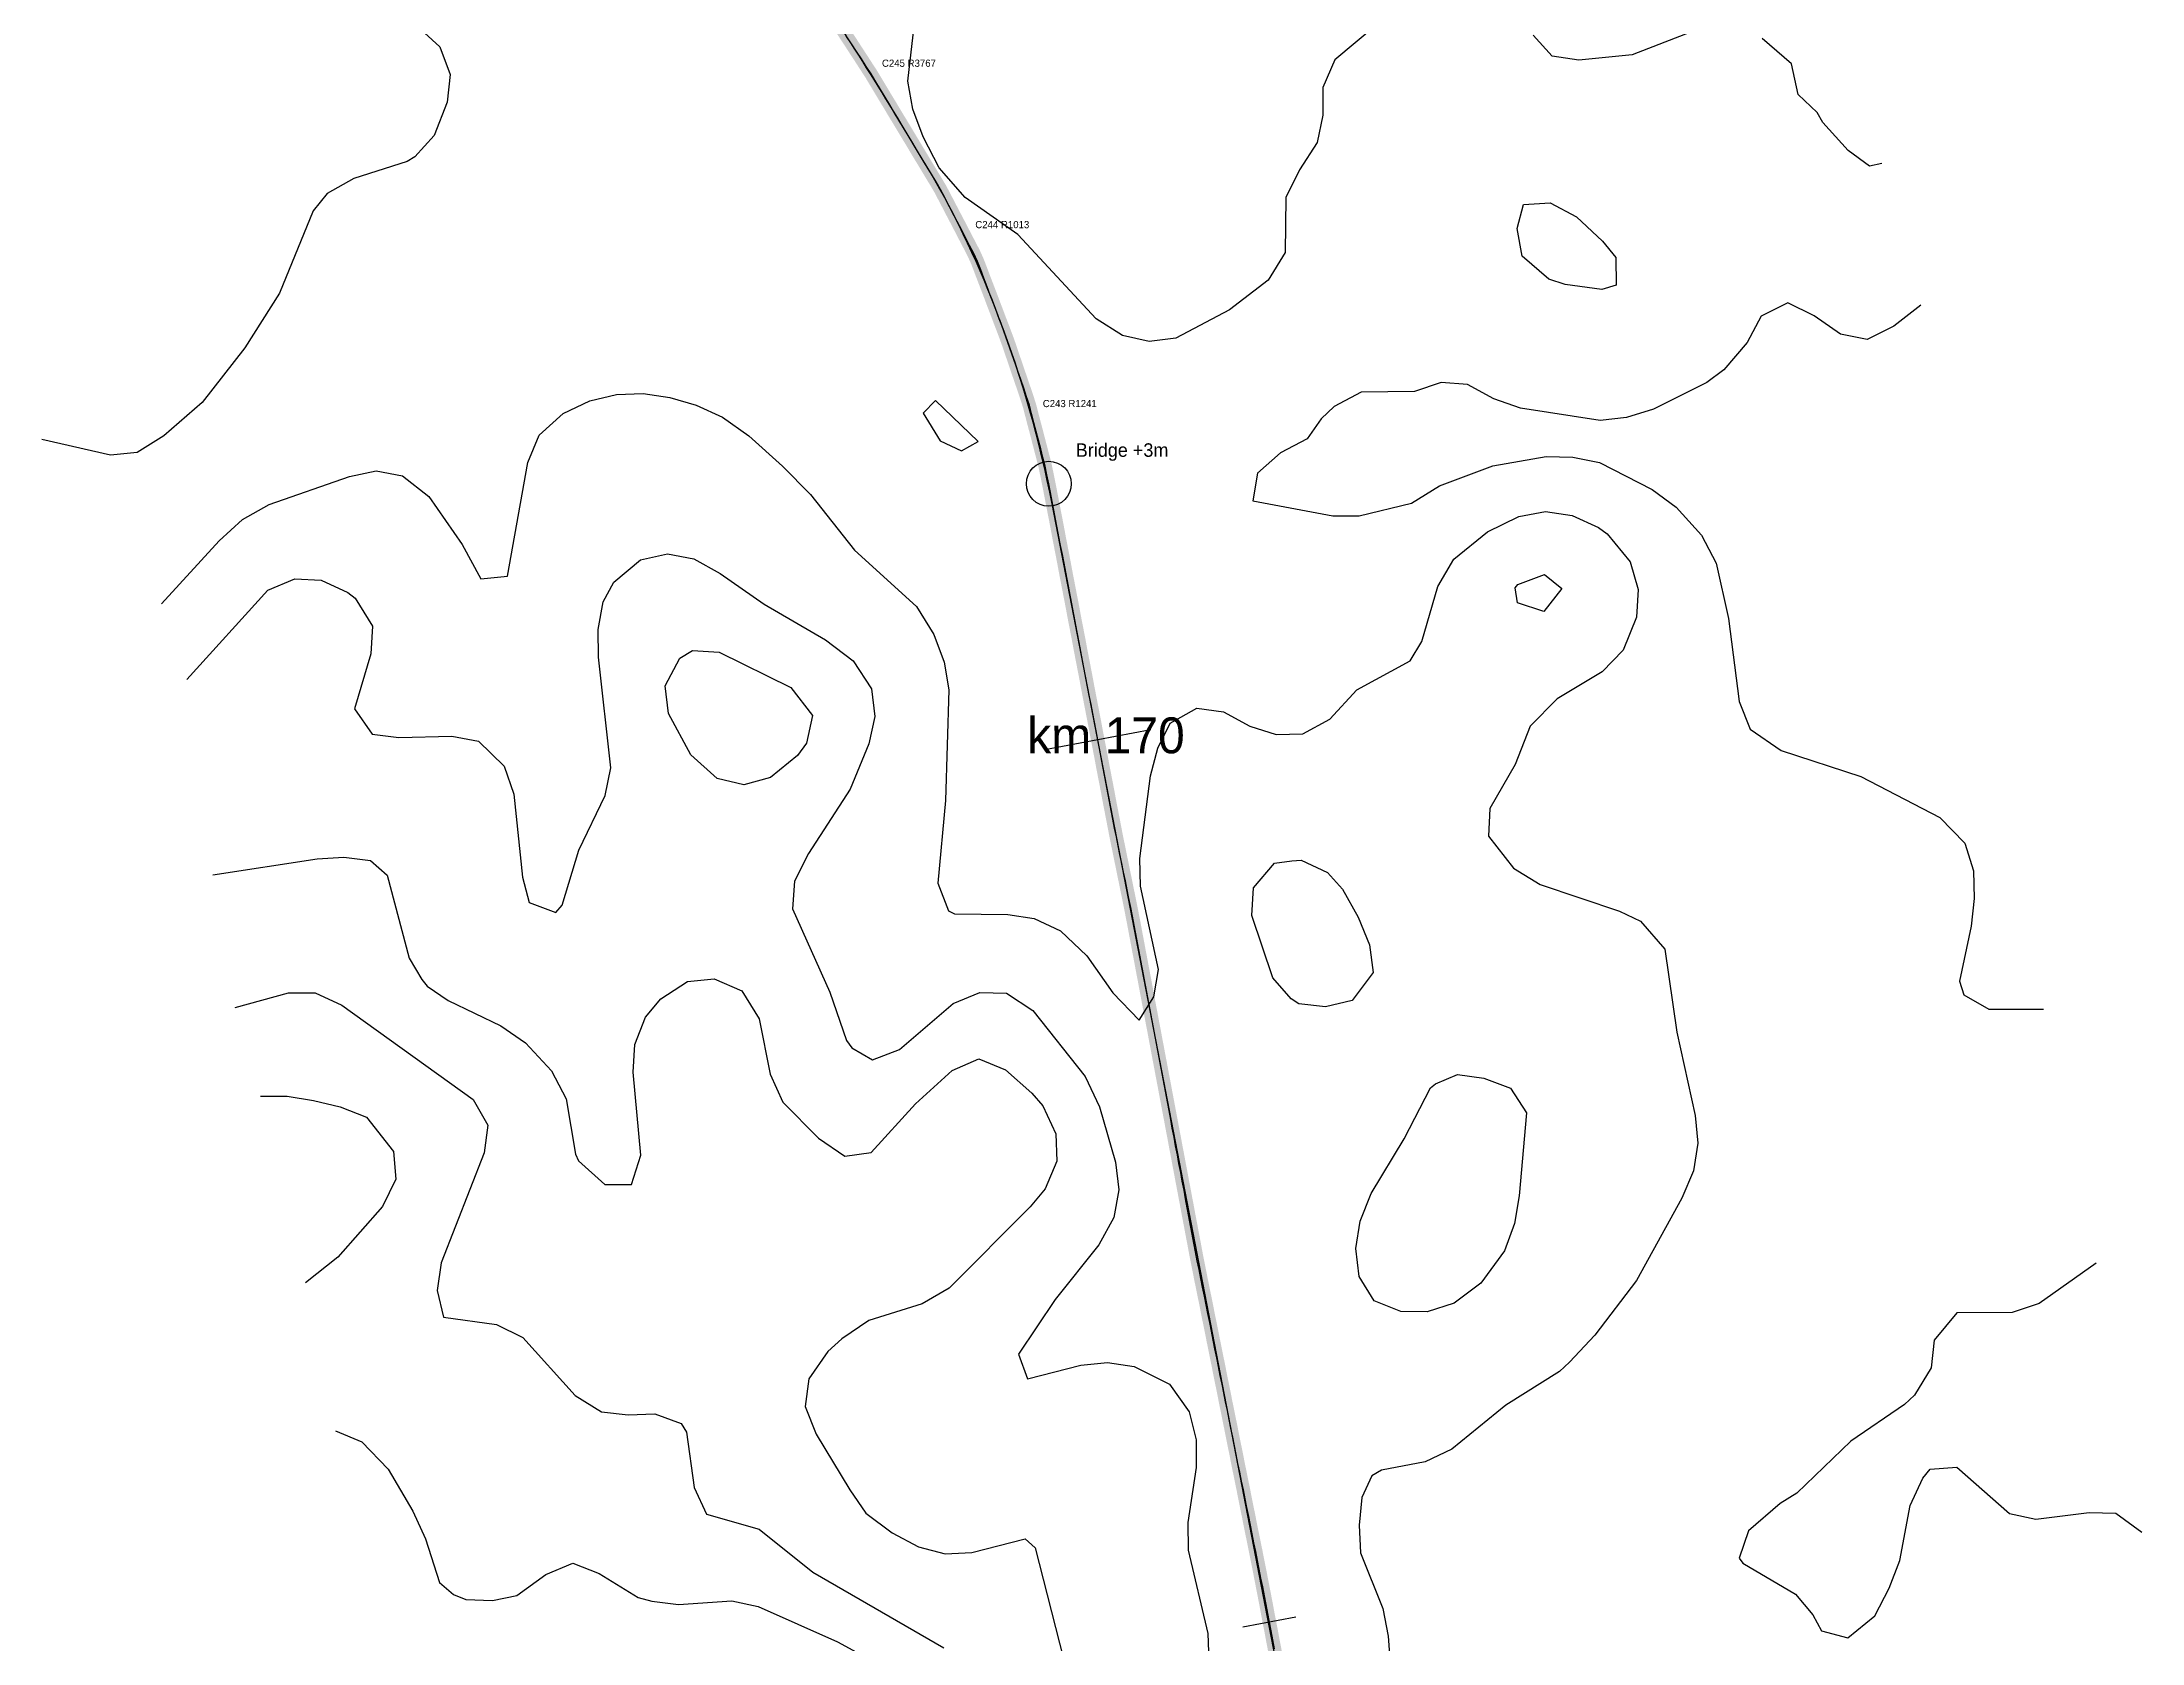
# Model space of a CAD drawing. Header units: metres. Extents: x 697254 to 930473, y 8023396 to 8227001.
# Drawn here: x 805231 to 807568, y 8112136 to 8113918 of the extents above; entities that cross this region are included whole.
import ezdxf

# ---------------------------------------------------------------- set-up
doc = ezdxf.new("R2010")
doc.units = ezdxf.units.M
for name, color, linetype in [('ALIGNMENT_FITTED', 4, 'Continuous'), ('CENTRELINE', 7, 'Continuous'), ('CHAINAGE', 7, 'Continuous'), ('CONTOUR_10M', 33, 'Continuous'), ('CONTOUR_INDEX_50M', 34, 'Continuous'), ('CURVE_LABELS', 4, 'Continuous'), ('GRADE_0-4', 3, 'Continuous'), ('PROFILE_FLAGS', 6, 'Continuous')]:
    doc.layers.add(name, color=color, linetype=linetype)

msp = doc.modelspace()

# ---------------------------------------------------------------- linework, layer by layer
at = {"layer": 'ALIGNMENT_FITTED'}
for p, q in [((806213.3, 8113783.4), (806187.2, 8113826.8)), ((806296.9, 8113608.5), (806292.1, 8113621.2)), ((806663.5, 8111811.8), (806355.2, 8113403.6))]:
    msp.add_line(p, q, dxfattribs=at)
for centre, radius, start, end in [((802958.8, 8111885.6), 3767.1, 31.018, 33.0012), ((805345.1, 8113261.4), 1013.1, 20.806, 31.018), ((805136.9, 8113167.7), 1241, 10.9599, 20.806)]:
    msp.add_arc(centre, radius, start, end, dxfattribs=at)
at = {"layer": 'CENTRELINE'}
msp.add_polyline3d([(806602.8, 8112129.2, 1127.1), (806600.9, 8112139, 1127.3), (806599.1, 8112148.9, 1127.2), (806597.2, 8112158.7, 1126.9), (806595.3, 8112168.5, 1126.7), (806593.5, 8112178.4, 1126.4), (806591.6, 8112188.2, 1126.1), (806589.7, 8112198, 1125.8), (806587.8, 8112207.8, 1125.6), (806585.9, 8112217.7, 1125.7), (806583.9, 8112227.5, 1125.7), (806582, 8112237.3, 1125.8), (806580, 8112247.1, 1125.8), (806578, 8112256.9, 1125.8), (806576, 8112266.7, 1125.7), (806574.1, 8112276.5, 1125.9), (806572.1, 8112286.3, 1126), (806570.1, 8112296.2, 1126.2), (806568.2, 8112306, 1126.4), (806566.2, 8112315.8, 1126.7), (806564.2, 8112325.6, 1127.1), (806562.2, 8112335.4, 1127.5), (806560.3, 8112345.2, 1127.7), (806558.3, 8112355, 1128), (806556.3, 8112364.8, 1128.1), (806554.4, 8112374.6, 1128.3), (806552.4, 8112384.5, 1128.4), (806550.4, 8112394.3, 1128.5), (806548.4, 8112404.1, 1128.4), (806546.5, 8112413.9, 1128.3), (806544.5, 8112423.7, 1128.2), (806542.5, 8112433.5, 1128.3), (806540.6, 8112443.3, 1128.3), (806538.6, 8112453.1, 1128.2), (806536.6, 8112463, 1128.3), (806534.6, 8112472.8, 1128.5), (806532.7, 8112482.6, 1128.6), (806530.7, 8112492.4, 1128), (806528.7, 8112502.2, 1127.3), (806526.8, 8112512, 1126.6), (806524.8, 8112521.8, 1126.1), (806522.8, 8112531.6, 1125.6), (806520.8, 8112541.4, 1125.2), (806518.9, 8112551.3, 1124.7), (806516.9, 8112561.1, 1124.2), (806515, 8112570.9, 1123.7), (806513.2, 8112580.7, 1123.4), (806511.3, 8112590.6, 1123.5), (806509.5, 8112600.4, 1123.5), (806507.6, 8112610.2, 1123.6), (806505.8, 8112620.1, 1123.5), (806503.9, 8112629.9, 1123.4), (806502.1, 8112639.7, 1123.3), (806500.2, 8112649.6, 1123.3), (806498.4, 8112659.4, 1123.3), (806496.5, 8112669.3, 1123.1), (806494.7, 8112679.1, 1122.9), (806492.8, 8112688.9, 1122.6), (806491, 8112698.8, 1122.2), (806489.1, 8112708.6, 1121.8), (806487.3, 8112718.4, 1121.3), (806485.4, 8112728.3, 1120.7), (806483.6, 8112738.1, 1120.3), (806481.7, 8112747.9, 1120), (806479.9, 8112757.8, 1119.7), (806478, 8112767.6, 1119.5), (806476.2, 8112777.4, 1119.4), (806474.3, 8112787.3, 1119.2), (806472.5, 8112797.1, 1119.1), (806470.6, 8112806.9, 1119.1), (806468.8, 8112816.8, 1119.1), (806466.9, 8112826.6, 1118.9), (806465.1, 8112836.4, 1118.9), (806463.2, 8112846.3, 1118.8), (806461.4, 8112856.1, 1118.5), (806459.5, 8112866, 1118), (806457.7, 8112875.8, 1117.5), (806455.8, 8112885.6, 1117.1), (806454, 8112895.5, 1117.2), (806452.1, 8112905.3, 1117.5), (806450.3, 8112915.1, 1117.7), (806448.4, 8112925, 1118.2), (806446.6, 8112934.8, 1118.5), (806444.7, 8112944.6, 1118.8), (806442.8, 8112954.4, 1118.7), (806440.8, 8112964.3, 1118.5), (806438.8, 8112974.1, 1118.2), (806436.8, 8112983.9, 1118), (806434.8, 8112993.7, 1117.8), (806432.8, 8113003.5, 1117.6), (806430.8, 8113013.3, 1117.3), (806428.8, 8113023.1, 1116.8), (806426.8, 8113032.9, 1116.3), (806424.9, 8113042.7, 1116.1), (806423, 8113052.6, 1116.4), (806421.1, 8113062.4, 1116.6), (806419.2, 8113072.2, 1116.7), (806417.4, 8113082, 1116.5), (806415.5, 8113091.9, 1116.4), (806413.6, 8113101.7, 1116.2), (806411.7, 8113111.5, 1115.9), (806409.9, 8113121.4, 1115.7), (806408, 8113131.2, 1115.5), (806406.1, 8113141, 1114.8), (806404.2, 8113150.9, 1113.9), (806402.4, 8113160.7, 1112.9), (806400.5, 8113170.5, 1112.2), (806398.6, 8113180.3, 1111.5), (806396.7, 8113190.2, 1111.1), (806394.8, 8113200, 1111), (806393, 8113209.8, 1110.9), (806391.1, 8113219.7, 1110.8), (806389.2, 8113229.5, 1110.7), (806387.3, 8113239.3, 1110.8), (806385.5, 8113249.2, 1110.8), (806383.6, 8113259, 1110.9), (806381.7, 8113268.8, 1111.1), (806379.8, 8113278.6, 1111.3), (806378, 8113288.5, 1111.4), (806376.1, 8113298.3, 1111.5), (806374.2, 8113308.1, 1111.6), (806372.3, 8113318, 1111.6), (806370.4, 8113327.8, 1111.9), (806368.6, 8113337.6, 1112.2), (806366.7, 8113347.5, 1112.5), (806364.8, 8113357.3, 1113.4), (806362.9, 8113367.1, 1114.2), (806361.1, 8113376.9, 1114.9), (806359.2, 8113386.8, 1114.5), (806357.3, 8113396.6, 1114.2), (806355.4, 8113406.4, 1113.8), (806353.5, 8113416.3, 1113.5), (806351.6, 8113426.1, 1113.2), (806349.6, 8113435.9, 1112.8), (806347.6, 8113445.7, 1112.5), (806345.1, 8113455.4, 1112.2), (806342.6, 8113465.1, 1111.8), (806340.1, 8113474.7, 1112.5), (806337.6, 8113484.4, 1112.3), (806335, 8113494.1, 1112.2), (806332.5, 8113503.8, 1112.2), (806330, 8113513.5, 1112.8), (806326.9, 8113523, 1113.2), (806323.7, 8113532.5, 1113.5), (806320.5, 8113542, 1113.8), (806317.2, 8113551.4, 1114.1), (806314, 8113560.9, 1114.6), (806310.8, 8113570.4, 1115), (806307.6, 8113579.9, 1115.2), (806304.2, 8113589.3, 1115.3), (806300.7, 8113598.6, 1115.4), (806297.1, 8113608, 1115.4), (806293.6, 8113617.3, 1115.5), (806290, 8113626.7, 1115.5), (806286.5, 8113636.1, 1115.6), (806282.9, 8113645.4, 1115.8), (806279.3, 8113654.8, 1116), (806275.8, 8113664.1, 1116.4), (806272.2, 8113673.5, 1116.9), (806268.1, 8113682.6, 1117.3), (806263.5, 8113691.5, 1117.6), (806258.9, 8113700.3, 1117.8), (806254.3, 8113709.2, 1118), (806249.7, 8113718.1, 1118.1), (806245, 8113727, 1118.4), (806240.4, 8113735.9, 1118.6), (806235.8, 8113744.7, 1118.8), (806231.2, 8113753.6, 1119), (806226.1, 8113762.2, 1119.2), (806220.9, 8113770.8, 1119.4), (806215.7, 8113779.4, 1119.5), (806210.6, 8113787.9, 1119.3), (806205.4, 8113796.5, 1119.1), (806200.3, 8113805.1, 1118.9), (806195.1, 8113813.7, 1118.8), (806190, 8113822.2, 1118.7), (806184.8, 8113830.8, 1118.5), (806179.6, 8113839.4, 1118.2), (806174.5, 8113848, 1117.9), (806169.3, 8113856.5, 1117.7), (806164.2, 8113865.1, 1117.7), (806159, 8113873.7, 1117.7), (806153.9, 8113882.3, 1117.4), (806148.4, 8113890.7, 1117), (806143, 8113899.1, 1116.7), (806137.5, 8113907.5, 1116.5), (806132.1, 8113915.9, 1116.5), (806126.6, 8113924.2, 1116.5)], dxfattribs=at)
at = {"layer": 'CHAINAGE'}
for p, q in [((806465, 8113152.3), (806347.2, 8113129.8)), ((806626.7, 8112164.3), (806567.7, 8112153.1))]:
    msp.add_line(p, q, dxfattribs=at)
at = {"layer": 'CONTOUR_10M'}
for points, elevation in [([(806742.5, 8113958.4), (806670.1, 8113897.9), (806656.6, 8113867.4), (806656.8, 8113836.6), (806650.4, 8113805.9), (806630.6, 8113775.4), (806615.4, 8113744.9), (806614.8, 8113683.4), (806595.6, 8113652.9), (806552.6, 8113619.8), (806493, 8113588.3), (806463.3, 8113584.6), (806433.8, 8113591.1), (806404.5, 8113609.7), (806317.1, 8113703.5), (806258.5, 8113744.6), (806229.4, 8113777.8), (806211.6, 8113812.4), (806200.4, 8113843.3), (806194.6, 8113874.2), (806201.7, 8113935.6)], 1120), ([(805639.8, 8113943.7), (805673.9, 8113912.6), (805685.4, 8113881.7), (805682, 8113850.9), (805667.5, 8113813.8), (805645.9, 8113789.9), (805637.5, 8113784.7), (805578, 8113765.8), (805548.2, 8113749.2), (805532.9, 8113730.1), (805495.4, 8113638.3), (805456.8, 8113577.4), (805409.2, 8113516.5), (805366.6, 8113479.3), (805336.7, 8113461), (805307.1, 8113458), (805230.9, 8113475.5)], 1120), ([(807090.1, 8113938.3), (807000.8, 8113903.6), (806941.5, 8113897.8), (806912, 8113902.1), (806890.7, 8113925.5)], 1120), ([(807278.9, 8113782.6), (807265.3, 8113779.6), (807241.4, 8113797.2), (807213.2, 8113828.4), (807207, 8113839.4), (807185.7, 8113859.6), (807178.2, 8113893.7), (807145.5, 8113921.7)], 1120), ([(806872.8, 8113710.3), (806879.9, 8113737.1), (806909.6, 8113738.9), (806938.9, 8113723.2), (806968.1, 8113696.2), (806982.8, 8113677.9), (806983.2, 8113647.2), (806967.3, 8113642.4), (806926.3, 8113648), (806908.3, 8113654), (806878.6, 8113679.5), (806872.8, 8113710.3)], 1120), ([(807322.3, 8113625), (807292.3, 8113601.6), (807262.5, 8113586.8), (807233, 8113592.8), (807203.7, 8113613.1), (807174.3, 8113627.5), (807144.5, 8113612.5), (807128.8, 8113583.5), (807103.1, 8113553.1), (807084.2, 8113538.7), (807024.6, 8113509.1), (806994.8, 8113499.9), (806965.2, 8113496.7), (806876.6, 8113510.1), (806847.1, 8113520.6), (806817.8, 8113536.6), (806788.2, 8113538.8), (806758.5, 8113528.7), (806699.3, 8113528.2), (806669.4, 8113512.1), (806654.9, 8113498.2), (806639.3, 8113476.1), (806609.5, 8113460.4), (806583.8, 8113437.7), (806578.7, 8113407), (806667.6, 8113390.4), (806697.2, 8113390.3), (806755.5, 8113404.4), (806786.5, 8113423.8), (806846, 8113446.1), (806905.4, 8113456.3), (806935, 8113455.7), (806964.5, 8113449.9), (807023.2, 8113419.8), (807049.8, 8113400), (807078.1, 8113368.9), (807094.4, 8113337.8), (807108, 8113276.1), (807120.1, 8113183.6), (807132.2, 8113152.7), (807166.9, 8113129.3), (807255.3, 8113100.2), (807343.4, 8113054.6), (807371.1, 8113026.1), (807380.9, 8112995.2), (807381.8, 8112964.4), (807378.2, 8112933.7), (807365.3, 8112872.3), (807370.1, 8112857.1), (807397.8, 8112841.1), (807458.7, 8112841)], 1110), ([(805363.9, 8113292.5), (805428, 8113362.4), (805454, 8113386.4), (805483.9, 8113403.1), (805573.1, 8113434.2), (805602.8, 8113440.5), (805632.3, 8113434.8), (805661.6, 8113411.8), (805698.8, 8113358.4), (805719.5, 8113320.4), (805749.1, 8113323.3), (805771.6, 8113449.6), (805784.2, 8113480.2), (805811, 8113504.4), (805840.8, 8113518.4), (805870.5, 8113525.3), (805900.1, 8113526.5), (805929.6, 8113522.1), (805959.1, 8113513.5), (805988.5, 8113500.3), (806017.8, 8113479.5), (806055.3, 8113445.5), (806086.5, 8113414.2), (806135.4, 8113352), (806204.2, 8113289.4), (806223.5, 8113258.4), (806235.3, 8113227.4), (806240.4, 8113196.6), (806236.8, 8113073.6), (806228, 8112981.4), (806239.8, 8112950.5), (806246.7, 8112947.3), (806305.9, 8112946.7), (806335.4, 8112942.2), (806364.8, 8112928.5), (806394, 8112900.7), (806423, 8112859.4), (806452.2, 8112828.9), (806468.5, 8112854.8), (806473.6, 8112885.5), (806453.5, 8112978.1), (806453, 8113008.9), (806464.8, 8113101), (806473, 8113131.6), (806486.6, 8113159.4), (806516.5, 8113176.4), (806546, 8113172.2), (806575.4, 8113156.1), (806604.8, 8113147), (806634.4, 8113147.6), (806664.3, 8113164.1), (806694.4, 8113196.5), (806754, 8113229.1), (806767, 8113250.4), (806784.7, 8113311.6), (806802.5, 8113342.2), (806839.9, 8113372.4), (806874.8, 8113389.7), (806904.5, 8113395.1), (806934, 8113390.6), (806963.4, 8113377.3), (806973.2, 8113370.4), (806998.9, 8113339.3), (807007.5, 8113308.4), (807005.6, 8113277.6), (806991, 8113240.8), (806967.7, 8113216.6), (806917.4, 8113186.6), (806887.4, 8113156.3), (806870.7, 8113113.5), (806842.6, 8113064.6), (806841.2, 8113033.9), (806869, 8112998.1), (806898.4, 8112980), (806986.7, 8112950.4), (807010.1, 8112939.1), (807037.3, 8112907.9), (807050.6, 8112815.4), (807070.9, 8112722.8), (807074.2, 8112692), (807069.1, 8112661.3), (807056.1, 8112630.7), (807005.9, 8112539.2), (806959.5, 8112478.3), (806931.2, 8112448), (806919.9, 8112437.8), (806860.2, 8112400.3), (806800.3, 8112351.5), (806770.5, 8112337.4), (806721.9, 8112328), (806711.1, 8112321.6), (806700.1, 8112297.5), (806697.2, 8112266.8), (806698.5, 8112236), (806723.4, 8112174.1), (806729.3, 8112143.3), (806731.5, 8112112.5)], 1120), ([(806225.5, 8113518.8), (806211.7, 8113504.7), (806230.8, 8113473.7), (806254.3, 8113462.6), (806273.1, 8113473), (806225.5, 8113518.8)], 1110), ([(805392.2, 8113208.3), (805482.5, 8113307.7), (805512.3, 8113320.4), (805541.8, 8113318.8), (805571.2, 8113304.9), (805579.4, 8113298.6), (805598.7, 8113267.6), (805596.9, 8113236.8), (805578.9, 8113175.6), (805598.5, 8113147.3), (805628.1, 8113143.6), (805687.3, 8113145), (805716.8, 8113139.5), (805745.3, 8113111.6), (805756.3, 8113080.7), (805765.9, 8112988.2), (805773.3, 8112959.8), (805802.8, 8112948.9), (805809.8, 8112956.8), (805828.4, 8113018.1), (805857.9, 8113079.2), (805864.2, 8113109.8), (805850.2, 8113233.1), (805850, 8113263.9), (805855.6, 8113294.6), (805867.4, 8113316.5), (805897.3, 8113341.3), (805927, 8113348.2), (805956.6, 8113342.5), (805985.9, 8113326), (806034.6, 8113291.9), (806103.2, 8113252.5), (806133.8, 8113228.9), (806154.4, 8113197.9), (806157.8, 8113167), (806151.4, 8113136.4), (806130.4, 8113086.2), (806084.1, 8113014.3), (806068.5, 8112983.8), (806066.2, 8112953), (806107.7, 8112860.1), (806126.3, 8112806.1), (806132.5, 8112798.2), (806155.5, 8112784.6), (806185.3, 8112796.3), (806245.3, 8112847.4), (806275, 8112859.9), (806304.6, 8112858.8), (806333.9, 8112839.6), (806392, 8112766.3), (806408.2, 8112732.6), (806425.8, 8112670.8), (806429.7, 8112640), (806424, 8112609.3), (806407.2, 8112578.8), (806358.7, 8112518), (806318, 8112457), (806327.9, 8112429.8), (806387.3, 8112445), (806416.9, 8112447.9), (806446.5, 8112443.4), (806486, 8112423.8), (806507.9, 8112392.7), (806515.7, 8112361.8), (806515.5, 8112331), (806506.5, 8112269.6), (806506.8, 8112238.9), (806528.7, 8112146.2), (806530.8, 8112084.7)], 1130), ([(806870.6, 8113310.4), (806873.7, 8113314), (806903.4, 8113325.1), (806922.5, 8113309.6), (806902.8, 8113284), (806873.4, 8113293.5), (806870.6, 8113310.4)], 1130), ([(805940.8, 8113231.8), (805955.1, 8113240.5), (805984.6, 8113238.7), (806064.3, 8113199.2), (806088.6, 8113168.1), (806082, 8113137.4), (806071.7, 8113123.7), (806041.8, 8113099.2), (806012.1, 8113090.8), (805982.6, 8113098), (805953.3, 8113124.2), (805928.4, 8113170.4), (805924.5, 8113201.2), (805940.8, 8113231.8)], 1140), ([(805421.1, 8112990.7), (805537.3, 8113008.7), (805566.9, 8113010.4), (805596.5, 8113006.8), (805615.2, 8112990.4), (805639.5, 8112897.8), (805653.7, 8112874.2), (805659.7, 8112866.7), (805683, 8112850.9), (805741.7, 8112822.5), (805769.3, 8112803.5), (805797.9, 8112772.4), (805814.3, 8112741.3), (805824.6, 8112679.7), (805828.3, 8112672.3), (805857.5, 8112645.9), (805887.1, 8112646), (805897.5, 8112678.6), (805889, 8112771), (805890.9, 8112801.8), (805902.8, 8112832.3), (805919.8, 8112852.6), (805949.6, 8112872.1), (805979.3, 8112874.8), (806010, 8112861.5), (806029.3, 8112830.5), (806041.4, 8112768.8), (806055.4, 8112737.8), (806095.1, 8112697.4), (806124.4, 8112677.4), (806154, 8112681.7), (806203.3, 8112735.6), (806244.2, 8112772.9), (806273.9, 8112786), (806303.4, 8112773.6), (806332.6, 8112747.6), (806344.9, 8112733.5), (806359.6, 8112702.5), (806360.4, 8112671.8), (806347.7, 8112641.2), (806330.7, 8112621.2), (806240.6, 8112530.5), (806210.7, 8112513.3), (806151.3, 8112494.5), (806121.4, 8112474.2), (806105.7, 8112460.1), (806084.6, 8112429.7), (806080.5, 8112399), (806092.7, 8112368), (806130.1, 8112305.9), (806148.1, 8112280.2), (806177.4, 8112258.3), (806206.7, 8112242.5), (806236.2, 8112234.9), (806265.8, 8112236.3), (806325.3, 8112251.4), (806336.6, 8112241.4), (806367.9, 8112117.8)], 1140), ([(806622.2, 8113006.4), (806632.4, 8113007.1), (806661.8, 8112993.4), (806678.4, 8112974.8), (806696, 8112943.7), (806708.5, 8112912.8), (806712.7, 8112882), (806689.3, 8112850.9), (806659.6, 8112843.8), (806630, 8112847), (806621.4, 8112852.5), (806600.8, 8112875.9), (806577.6, 8112945.5), (806579.4, 8112976.2), (806602.7, 8113003.6), (806622.2, 8113006.4)], 1130), ([(806782.2, 8112757.9), (806806.4, 8112768.4), (806836, 8112764.4), (806865.4, 8112753.2), (806883.5, 8112725.6), (806875, 8112633.4), (806869.8, 8112602.7), (806858.9, 8112572.1), (806832.6, 8112536), (806802.7, 8112513.8), (806772.9, 8112504.1), (806743.3, 8112504.4), (806713.9, 8112516.5), (806697.2, 8112543.7), (806693.2, 8112574.6), (806698.3, 8112605.2), (806710.5, 8112635.8), (806747.3, 8112696.8), (806776.6, 8112753.6), (806782.2, 8112757.9)], 1130), ([(805474.2, 8112744.3), (805503.8, 8112744.3), (805533.3, 8112739.4), (805562.8, 8112732.5), (805592.2, 8112720.8), (805622.1, 8112682.6), (805624.7, 8112651.8), (805609.9, 8112621.3), (805560.4, 8112565.2), (805524.3, 8112536.5)], 1160), ([(807517.5, 8112558.4), (807453.8, 8112513.5), (807424.1, 8112503.3), (807362.2, 8112503.1), (807337, 8112472.7), (807333.6, 8112442), (807315.2, 8112411.5), (807304.2, 8112401), (807244.4, 8112360.2), (807184.3, 8112302.5), (807165.8, 8112290.7), (807130.3, 8112260.4), (807119.9, 8112229.8), (807124, 8112224.4), (807182.7, 8112189.8), (807202, 8112167), (807211.6, 8112148.9), (807241.1, 8112141.3), (807271.1, 8112165.8), (807286.9, 8112196.6), (807298.7, 8112227.2), (807310.5, 8112288.5), (807324.3, 8112319.1), (807332.7, 8112329.2), (807362.3, 8112331.2), (807420.8, 8112279.6), (807450.3, 8112273.5), (807509.6, 8112280.7), (807539.2, 8112280.1), (807568.4, 8112259)], 1110), ([(805557.5, 8112371.6), (805586.9, 8112359.3), (805616.1, 8112329.2), (805643.6, 8112282.3), (805657.7, 8112251.4), (805673.4, 8112202.8), (805689.1, 8112189.4), (805702.7, 8112184.1), (805732.3, 8112182.7), (805759.5, 8112188.3), (805791.9, 8112211.7), (805821.7, 8112224.3), (805851.1, 8112212.8), (805894.4, 8112186.3), (805909.9, 8112182.1), (805939.4, 8112178.4), (805998.7, 8112182.4), (806028.2, 8112176.2), (806116.4, 8112136.9), (806145.8, 8112120.7)], 1160)]:
    msp.add_lwpolyline(points, dxfattribs=dict(at, elevation=elevation))
at = {"layer": 'CONTOUR_INDEX_50M', "elevation": 1150}
msp.add_lwpolyline([(805446.1, 8112843.2), (805505.5, 8112859.5), (805535.1, 8112859.3), (805564.5, 8112845.5), (805710.9, 8112740.7), (805727.1, 8112711.9), (805723.1, 8112681.2), (805675.3, 8112558.8), (805670.8, 8112528.1), (805677.8, 8112498.4), (805736.8, 8112490.2), (805766.2, 8112475.6), (805824.5, 8112411.1), (805853.8, 8112392.9), (805883.3, 8112389.7), (805913, 8112390.8), (805942.4, 8112379.9), (805948.5, 8112370.2), (805956.8, 8112308.5), (805970.5, 8112279.1), (806029.4, 8112262.1), (806088.8, 8112214.2), (806234.7, 8112130.2)], dxfattribs=at)
at = {"layer": 'GRADE_0-4', "const_width": 15}
msp.add_lwpolyline([(806604.7, 8112119.4), (806602.8, 8112129.2), (806600.9, 8112139), (806599.1, 8112148.9), (806597.2, 8112158.7), (806595.3, 8112168.5), (806593.5, 8112178.4), (806591.6, 8112188.2), (806589.7, 8112198), (806587.8, 8112207.8), (806585.9, 8112217.7), (806583.9, 8112227.5), (806582, 8112237.3), (806580, 8112247.1), (806578, 8112256.9), (806576, 8112266.7), (806574.1, 8112276.5), (806572.1, 8112286.3), (806570.1, 8112296.2), (806568.2, 8112306), (806566.2, 8112315.8), (806564.2, 8112325.6), (806562.2, 8112335.4), (806560.3, 8112345.2), (806558.3, 8112355), (806556.3, 8112364.8), (806554.4, 8112374.6), (806552.4, 8112384.5), (806550.4, 8112394.3), (806548.4, 8112404.1), (806546.5, 8112413.9), (806544.5, 8112423.7), (806542.5, 8112433.5), (806540.6, 8112443.3), (806538.6, 8112453.1), (806536.6, 8112463), (806534.6, 8112472.8), (806532.7, 8112482.6), (806530.7, 8112492.4), (806528.7, 8112502.2), (806526.8, 8112512), (806524.8, 8112521.8), (806522.8, 8112531.6), (806520.8, 8112541.4), (806518.9, 8112551.3), (806516.9, 8112561.1), (806515, 8112570.9), (806513.2, 8112580.7), (806511.3, 8112590.6), (806509.5, 8112600.4), (806507.6, 8112610.2), (806505.8, 8112620.1), (806503.9, 8112629.9), (806502.1, 8112639.7), (806500.2, 8112649.6), (806498.4, 8112659.4), (806496.5, 8112669.3), (806494.7, 8112679.1), (806492.8, 8112688.9), (806491, 8112698.8), (806489.1, 8112708.6), (806487.3, 8112718.4), (806485.4, 8112728.3), (806483.6, 8112738.1), (806481.7, 8112747.9), (806479.9, 8112757.8), (806478, 8112767.6), (806476.2, 8112777.4), (806474.3, 8112787.3), (806472.5, 8112797.1), (806470.6, 8112806.9), (806468.8, 8112816.8), (806466.9, 8112826.6), (806465.1, 8112836.4), (806463.2, 8112846.3), (806461.4, 8112856.1), (806459.5, 8112866), (806457.7, 8112875.8), (806455.8, 8112885.6), (806454, 8112895.5), (806452.1, 8112905.3), (806450.3, 8112915.1), (806448.4, 8112925), (806446.6, 8112934.8), (806444.7, 8112944.6), (806442.8, 8112954.4), (806440.8, 8112964.3), (806438.8, 8112974.1), (806436.8, 8112983.9), (806434.8, 8112993.7), (806432.8, 8113003.5), (806430.8, 8113013.3), (806428.8, 8113023.1), (806426.8, 8113032.9), (806424.9, 8113042.7), (806423, 8113052.6), (806421.1, 8113062.4), (806419.2, 8113072.2), (806417.4, 8113082), (806415.5, 8113091.9), (806413.6, 8113101.7), (806411.7, 8113111.5), (806409.9, 8113121.4), (806408, 8113131.2), (806406.1, 8113141), (806404.2, 8113150.9), (806402.4, 8113160.7), (806400.5, 8113170.5), (806398.6, 8113180.3), (806396.7, 8113190.2), (806394.8, 8113200), (806393, 8113209.8), (806391.1, 8113219.7), (806389.2, 8113229.5), (806387.3, 8113239.3), (806385.5, 8113249.2), (806383.6, 8113259), (806381.7, 8113268.8), (806379.8, 8113278.6), (806378, 8113288.5), (806376.1, 8113298.3), (806374.2, 8113308.1), (806372.3, 8113318), (806370.4, 8113327.8), (806368.6, 8113337.6), (806366.7, 8113347.5), (806364.8, 8113357.3), (806362.9, 8113367.1), (806361.1, 8113376.9), (806359.2, 8113386.8), (806357.3, 8113396.6), (806355.4, 8113406.4), (806353.5, 8113416.3), (806351.6, 8113426.1), (806349.6, 8113435.9), (806347.6, 8113445.7), (806345.1, 8113455.4), (806342.6, 8113465.1), (806340.1, 8113474.7), (806337.6, 8113484.4), (806335, 8113494.1), (806332.5, 8113503.8), (806330, 8113513.5), (806326.9, 8113523), (806323.7, 8113532.5), (806320.5, 8113542), (806317.2, 8113551.4), (806314, 8113560.9), (806310.8, 8113570.4), (806307.6, 8113579.9), (806304.2, 8113589.3), (806300.7, 8113598.6), (806297.1, 8113608), (806293.6, 8113617.3), (806290, 8113626.7), (806286.5, 8113636.1), (806282.9, 8113645.4), (806279.3, 8113654.8), (806275.8, 8113664.1), (806272.2, 8113673.5), (806268.1, 8113682.6), (806263.5, 8113691.5), (806258.9, 8113700.3), (806254.3, 8113709.2), (806249.7, 8113718.1), (806245, 8113727), (806240.4, 8113735.9), (806235.8, 8113744.7), (806231.2, 8113753.6), (806226.1, 8113762.2), (806220.9, 8113770.8), (806215.7, 8113779.4), (806210.6, 8113787.9), (806205.4, 8113796.5), (806200.3, 8113805.1), (806195.1, 8113813.7), (806190, 8113822.2), (806184.8, 8113830.8), (806179.6, 8113839.4), (806174.5, 8113848), (806169.3, 8113856.5), (806164.2, 8113865.1), (806159, 8113873.7), (806153.9, 8113882.3), (806148.4, 8113890.7), (806143, 8113899.1), (806137.5, 8113907.5), (806132.1, 8113915.9), (806126.6, 8113924.2), (806121.2, 8113932.6)], dxfattribs=at)
at = {"layer": 'PROFILE_FLAGS'}
msp.add_circle((806351.6, 8113426.1), 25, dxfattribs=at)

# ---------------------------------------------------------------- texts
at = {"layer": 'CHAINAGE'}
msp.add_text('km 170', height=40, dxfattribs=at).set_placement((806327.5, 8113126))
at = {"layer": 'CURVE_LABELS'}
for s, p in [('C245 R3767', (806165.9, 8113890.3)), ('C244 R1013', (806269.8, 8113710.6)), ('C243 R1241', (806344.9, 8113511.4))]:
    msp.add_text(s, height=8, dxfattribs=at).set_placement(p)
at = {"layer": 'PROFILE_FLAGS'}
msp.add_text('Bridge +3m', height=15, dxfattribs=at).set_placement((806381.6, 8113456.1))

doc.saveas('drawing.dxf')
